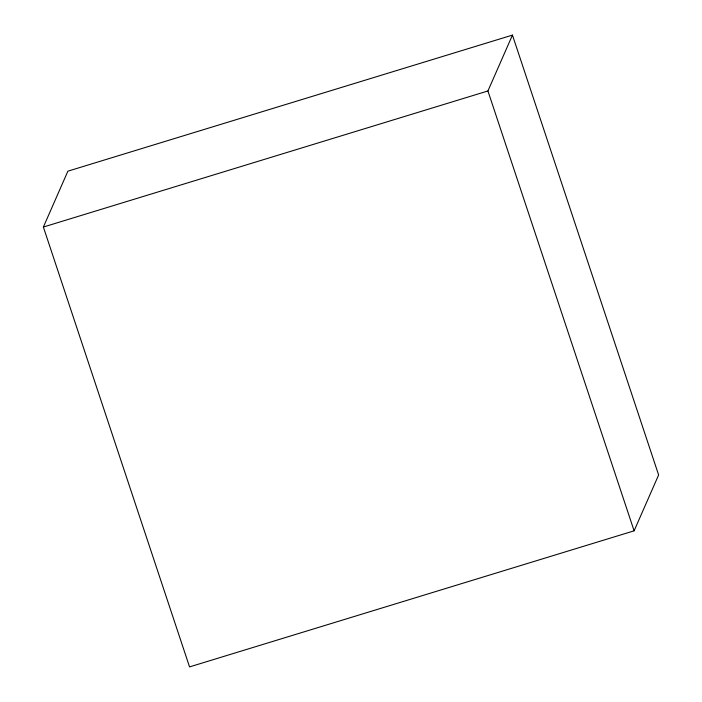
<?xml version="1.0" encoding="UTF-8"?>
<svg xmlns="http://www.w3.org/2000/svg" width="702" height="702" viewBox="0 0 702 702"><rect width="100%" height="100%" fill="white"/><g stroke="black" fill="none" stroke-linecap="round" stroke-linejoin="round"><path stroke-width="1.05" d="M43.375 227.036L67.892 171.174L512.451 35.1L658.625 474.964L634.108 530.826L189.549 666.9L43.375 227.036L487.925 90.962L512.451 35.1M487.925 90.962L634.108 530.826"/></g></svg>
